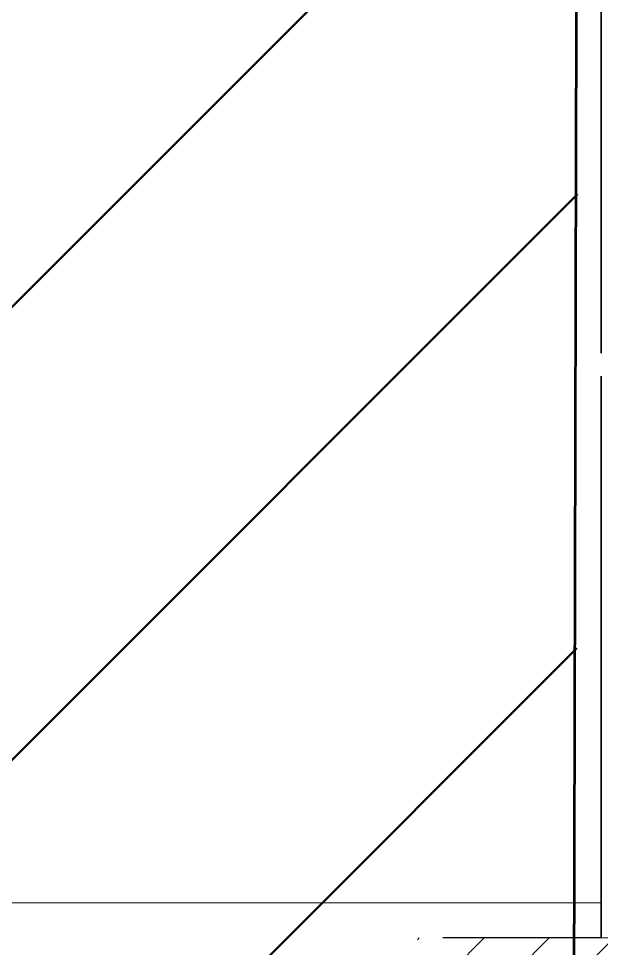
# Model space of a CAD drawing. Header units: millimetres. Extents: x -213547 to 415037, y -3642 to 106956.
# Drawn here: x 108444 to 109715, y 2321 to 4348 of the extents above; entities that cross this region are included whole.
import ezdxf

# ---------------------------------------------------------------- set-up
doc = ezdxf.new("R2010")
doc.units = ezdxf.units.MM
for name, color, linetype, lineweight in [('1)CF2', 3, 'Continuous', 30), ('10)FK4', 3, 'Continuous', 50), ('965 СКБ CF2', 5, 'Continuous', 50), ('A-FLOR', 7, 'Continuous', 9), ('A-WALL', 7, 'Continuous', 5), ('I-WALL', 7, 'Continuous', 5)]:
    doc.layers.add(name, color=color, linetype=linetype, lineweight=lineweight)
doc.layers.add('A-WALL-FNSH-1', color=9, linetype='Continuous', lineweight=5, true_color=0x808080)

msp = doc.modelspace()

# ---------------------------------------------------------------- hatches: boundary and pattern name
at = {"layer": '1)CF2'}
h = msp.add_hatch(dxfattribs=at)
h.set_pattern_fill('ANSI31', color=256, scale=220)
h.paths.add_polyline_path([(109674, 10121.1), (107396, 10126.4), (107377.5, 16.6), (109655.5, 11.3)])
at = {"layer": '965 СКБ CF2'}
h = msp.add_hatch(dxfattribs=at)
h.set_pattern_fill('ANSI31', color=256, scale=220)
h.paths.add_polyline_path([(109674, 10121.1), (107396, 10126.4), (107377.5, 16.6), (109655.5, 11.3)])
at = {"layer": 'I-WALL'}
h = msp.add_hatch(dxfattribs=at)
h.set_pattern_fill('FP_22', color=256, style=0, pattern_type=2)
h.set_pattern_definition([(45, (64.7, -136.06), (-70.71068, 70.71068), [])])
h.paths.add_polyline_path([(109734.7, 2263.9), (109734.7, 2343.9), (109313.7, 2343.9), (109313.7, 2263.9), (109729.3, 2263.9)])
h.paths.add_polyline_path([(107414.7, 2263.9), (107913.7, 2263.9), (107913.7, 2343.9), (107414.7, 2343.9)])

# ---------------------------------------------------------------- linework, layer by layer
at = {"layer": '10)FK4', "flags": 128}
for points in [[(109654.7, 2223.1), (109673.3, 10121.1), (107395.3, 10126.4), (107376.7, 2228.4)], [(109655.5, 2223.1), (109674, 10121.1), (107396, 10126.4), (107377.5, 2228.4)]]:
    msp.add_lwpolyline(points, close=True, dxfattribs=at)
at = {"layer": 'A-FLOR'}
for p, q in [((109713.7, 3618.9), (109713.7, 4818.9)), ((109714.7, 3618.9), (109714.7, 4818.9)), ((109713.7, 3493.9), (109713.7, 3568.9)), ((109714.7, 2420.9), (109714.7, 3568.9)), ((109714.7, 2420.9), (107434.7, 2420.9))]:
    msp.add_line(p, q, dxfattribs=at)
at = {"layer": 'A-WALL'}
for p, q in [((109714.7, 2420.9), (109714.7, 2344.9)), ((109368.7, 2343.9), (109734.7, 2343.9))]:
    msp.add_line(p, q, dxfattribs=at)
at = {"layer": 'A-WALL-FNSH-1'}
for p, q in [((109713.7, 3493.9), (109713.7, 2343.9)), ((109714.7, 2344.9), (109368.7, 2344.9))]:
    msp.add_line(p, q, dxfattribs=at)
at = {"layer": 'I-WALL'}
msp.add_line((109714.7, 2343.9), (109714.7, 2344.9), dxfattribs=at)

doc.saveas('drawing.dxf')
